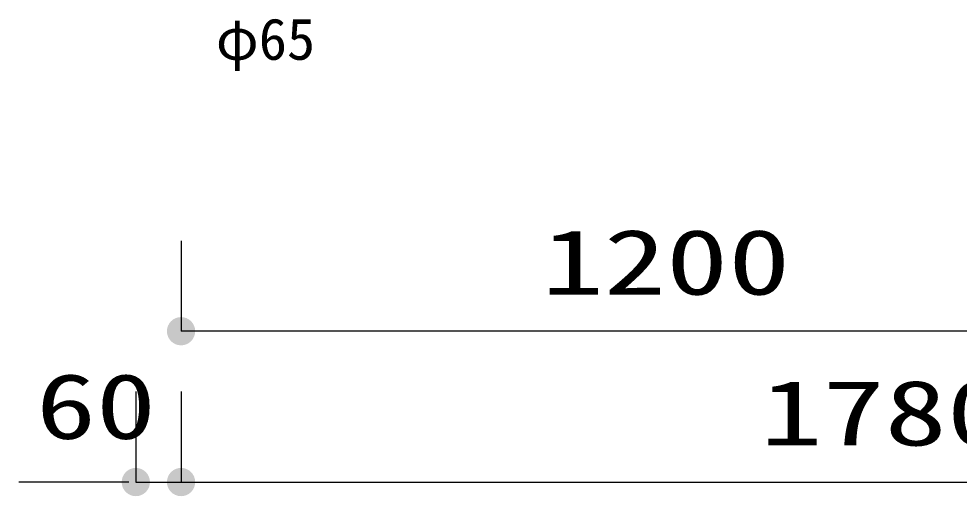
# Model space of a CAD drawing. Units: millimetres, scale not verified. Extents: x -9622 to 7696, y -6818 to 5260.
# Drawn here: x -6584 to -5337, y -800 to -168 of the extents above; entities that cross this region are included whole.
import ezdxf
from ezdxf.enums import TextEntityAlignment as Align

# ---------------------------------------------------------------- set-up
doc = ezdxf.new("R2010")
doc.units = ezdxf.units.MM
doc.header["$LTSCALE"] = 30
doc.layers.add('0-1_KIKI', color=3, linetype='Continuous', lineweight=25)
doc.layers.add('0-6_SUNPO', color=7, linetype='Continuous', lineweight=25)
doc.styles.add('MS Gothic', font='')
doc.styles.add('ＭＳ ゴシック', font='')
doc.styles.get('MS Gothic').set_extended_font_data('MS Gothic')
doc.styles.get('ＭＳ ゴシック').set_extended_font_data('MS Gothic')

msp = doc.modelspace()

# ---------------------------------------------------------------- linework, layer by layer
at = {"layer": '0-6_SUNPO', "color": 4}
for p, q in [((-6368.91, -461.73), (-6368.91, -581.73)), ((-5168.91, -581.73), (-6368.91, -581.73)), ((-6428.91, -661.73), (-6428.91, -781.73)), ((-6368.91, -661.73), (-6368.91, -781.73)), ((-6368.91, -661.73), (-6368.91, -781.73)), ((-6438.28, -781.73), (-6584.11, -781.73)), ((-6428.91, -781.73), (-6368.91, -781.73)), ((-6368.91, -781.73), (-4588.91, -781.73))]:
    msp.add_line(p, q, dxfattribs=at)
at = {"layer": '0-6_SUNPO'}
for points in [[(-6384.5, -571.31), (-6368.91, -581.73), (-6386.23, -574.56)], [(-6382.17, -568.47), (-6368.91, -581.73), (-6384.5, -571.31)], [(-6379.33, -566.14), (-6368.91, -581.73), (-6382.17, -568.47)], [(-6376.08, -564.41), (-6368.91, -581.73), (-6379.33, -566.14)], [(-6372.57, -563.34), (-6368.91, -581.73), (-6376.08, -564.41)], [(-6368.91, -562.98), (-6368.91, -581.73), (-6372.57, -563.34)], [(-6365.25, -563.34), (-6368.91, -581.73), (-6368.91, -562.98)], [(-6361.73, -564.41), (-6368.91, -581.73), (-6365.25, -563.34)], [(-6358.49, -566.14), (-6368.91, -581.73), (-6361.73, -564.41)], [(-6355.65, -568.47), (-6368.91, -581.73), (-6358.49, -566.14)], [(-6353.32, -571.31), (-6368.91, -581.73), (-6355.65, -568.47)], [(-6351.59, -574.56), (-6368.91, -581.73), (-6353.32, -571.31)], [(-6387.3, -578.07), (-6368.91, -581.73), (-6387.66, -581.73)], [(-6387.66, -581.73), (-6368.91, -581.73), (-6387.3, -585.39)], [(-6386.23, -574.56), (-6368.91, -581.73), (-6387.3, -578.07)], [(-6387.3, -585.39), (-6368.91, -581.73), (-6386.23, -588.91)], [(-6386.23, -588.91), (-6368.91, -581.73), (-6384.5, -592.15)], [(-6384.5, -592.15), (-6368.91, -581.73), (-6382.17, -594.99)], [(-6382.17, -594.99), (-6368.91, -581.73), (-6379.33, -597.32)], [(-6379.33, -597.32), (-6368.91, -581.73), (-6376.08, -599.05)], [(-6376.08, -599.05), (-6368.91, -581.73), (-6372.57, -600.12)], [(-6372.57, -600.12), (-6368.91, -581.73), (-6368.91, -600.48)], [(-6350.52, -578.07), (-6368.91, -581.73), (-6351.59, -574.56)], [(-6350.16, -581.73), (-6368.91, -581.73), (-6350.52, -578.07)], [(-6368.91, -600.48), (-6368.91, -581.73), (-6365.25, -600.12)], [(-6365.25, -600.12), (-6368.91, -581.73), (-6361.73, -599.05)], [(-6361.73, -599.05), (-6368.91, -581.73), (-6358.49, -597.32)], [(-6358.49, -597.32), (-6368.91, -581.73), (-6355.65, -594.99)], [(-6355.65, -594.99), (-6368.91, -581.73), (-6353.32, -592.15)], [(-6353.32, -592.15), (-6368.91, -581.73), (-6351.59, -588.91)], [(-6351.59, -588.91), (-6368.91, -581.73), (-6350.52, -585.39)], [(-6350.52, -585.39), (-6368.91, -581.73), (-6350.16, -581.73)], [(-6444.5, -771.31), (-6428.91, -781.73), (-6446.23, -774.56)], [(-6442.17, -768.47), (-6428.91, -781.73), (-6444.5, -771.31)], [(-6439.33, -766.14), (-6428.91, -781.73), (-6442.17, -768.47)], [(-6436.08, -764.41), (-6428.91, -781.73), (-6439.33, -766.14)], [(-6432.57, -763.34), (-6428.91, -781.73), (-6436.08, -764.41)], [(-6428.91, -762.98), (-6428.91, -781.73), (-6432.57, -763.34)], [(-6425.25, -763.34), (-6428.91, -781.73), (-6428.91, -762.98)], [(-6421.73, -764.41), (-6428.91, -781.73), (-6425.25, -763.34)], [(-6418.49, -766.14), (-6428.91, -781.73), (-6421.73, -764.41)], [(-6415.65, -768.47), (-6428.91, -781.73), (-6418.49, -766.14)], [(-6413.32, -771.31), (-6428.91, -781.73), (-6415.65, -768.47)], [(-6411.59, -774.56), (-6428.91, -781.73), (-6413.32, -771.31)], [(-6384.5, -771.31), (-6368.91, -781.73), (-6386.23, -774.56)], [(-6384.5, -771.31), (-6368.91, -781.73), (-6386.23, -774.56)], [(-6382.17, -768.47), (-6368.91, -781.73), (-6384.5, -771.31)], [(-6382.17, -768.47), (-6368.91, -781.73), (-6384.5, -771.31)], [(-6379.33, -766.14), (-6368.91, -781.73), (-6382.17, -768.47)], [(-6379.33, -766.14), (-6368.91, -781.73), (-6382.17, -768.47)], [(-6376.08, -764.41), (-6368.91, -781.73), (-6379.33, -766.14)], [(-6376.08, -764.41), (-6368.91, -781.73), (-6379.33, -766.14)], [(-6372.57, -763.34), (-6368.91, -781.73), (-6376.08, -764.41)], [(-6372.57, -763.34), (-6368.91, -781.73), (-6376.08, -764.41)], [(-6368.91, -762.98), (-6368.91, -781.73), (-6372.57, -763.34)], [(-6368.91, -762.98), (-6368.91, -781.73), (-6372.57, -763.34)], [(-6365.25, -763.34), (-6368.91, -781.73), (-6368.91, -762.98)], [(-6365.25, -763.34), (-6368.91, -781.73), (-6368.91, -762.98)], [(-6361.73, -764.41), (-6368.91, -781.73), (-6365.25, -763.34)], [(-6361.73, -764.41), (-6368.91, -781.73), (-6365.25, -763.34)], [(-6358.49, -766.14), (-6368.91, -781.73), (-6361.73, -764.41)], [(-6358.49, -766.14), (-6368.91, -781.73), (-6361.73, -764.41)], [(-6355.65, -768.47), (-6368.91, -781.73), (-6358.49, -766.14)], [(-6355.65, -768.47), (-6368.91, -781.73), (-6358.49, -766.14)], [(-6353.32, -771.31), (-6368.91, -781.73), (-6355.65, -768.47)], [(-6353.32, -771.31), (-6368.91, -781.73), (-6355.65, -768.47)], [(-6351.59, -774.56), (-6368.91, -781.73), (-6353.32, -771.31)], [(-6351.59, -774.56), (-6368.91, -781.73), (-6353.32, -771.31)], [(-6447.3, -778.07), (-6428.91, -781.73), (-6447.66, -781.73)], [(-6447.66, -781.73), (-6428.91, -781.73), (-6447.3, -785.39)], [(-6446.23, -774.56), (-6428.91, -781.73), (-6447.3, -778.07)], [(-6447.3, -785.39), (-6428.91, -781.73), (-6446.23, -788.91)], [(-6446.23, -788.91), (-6428.91, -781.73), (-6444.5, -792.15)], [(-6444.5, -792.15), (-6428.91, -781.73), (-6442.17, -794.99)], [(-6442.17, -794.99), (-6428.91, -781.73), (-6439.33, -797.32)], [(-6439.33, -797.32), (-6428.91, -781.73), (-6436.08, -799.05)], [(-6436.08, -799.05), (-6428.91, -781.73), (-6432.57, -800.12)], [(-6432.57, -800.12), (-6428.91, -781.73), (-6428.91, -800.48)], [(-6410.52, -778.07), (-6428.91, -781.73), (-6411.59, -774.56)], [(-6410.16, -781.73), (-6428.91, -781.73), (-6410.52, -778.07)], [(-6428.91, -800.48), (-6428.91, -781.73), (-6425.25, -800.12)], [(-6425.25, -800.12), (-6428.91, -781.73), (-6421.73, -799.05)], [(-6421.73, -799.05), (-6428.91, -781.73), (-6418.49, -797.32)], [(-6418.49, -797.32), (-6428.91, -781.73), (-6415.65, -794.99)], [(-6415.65, -794.99), (-6428.91, -781.73), (-6413.32, -792.15)], [(-6413.32, -792.15), (-6428.91, -781.73), (-6411.59, -788.91)], [(-6411.59, -788.91), (-6428.91, -781.73), (-6410.52, -785.39)], [(-6410.52, -785.39), (-6428.91, -781.73), (-6410.16, -781.73)], [(-6387.3, -778.07), (-6368.91, -781.73), (-6387.66, -781.73)], [(-6387.3, -778.07), (-6368.91, -781.73), (-6387.66, -781.73)], [(-6387.66, -781.73), (-6368.91, -781.73), (-6387.3, -785.39)], [(-6387.66, -781.73), (-6368.91, -781.73), (-6387.3, -785.39)], [(-6386.23, -774.56), (-6368.91, -781.73), (-6387.3, -778.07)], [(-6386.23, -774.56), (-6368.91, -781.73), (-6387.3, -778.07)], [(-6387.3, -785.39), (-6368.91, -781.73), (-6386.23, -788.91)], [(-6387.3, -785.39), (-6368.91, -781.73), (-6386.23, -788.91)], [(-6386.23, -788.91), (-6368.91, -781.73), (-6384.5, -792.15)], [(-6386.23, -788.91), (-6368.91, -781.73), (-6384.5, -792.15)], [(-6384.5, -792.15), (-6368.91, -781.73), (-6382.17, -794.99)], [(-6384.5, -792.15), (-6368.91, -781.73), (-6382.17, -794.99)], [(-6382.17, -794.99), (-6368.91, -781.73), (-6379.33, -797.32)], [(-6382.17, -794.99), (-6368.91, -781.73), (-6379.33, -797.32)], [(-6379.33, -797.32), (-6368.91, -781.73), (-6376.08, -799.05)], [(-6379.33, -797.32), (-6368.91, -781.73), (-6376.08, -799.05)], [(-6376.08, -799.05), (-6368.91, -781.73), (-6372.57, -800.12)], [(-6376.08, -799.05), (-6368.91, -781.73), (-6372.57, -800.12)], [(-6372.57, -800.12), (-6368.91, -781.73), (-6368.91, -800.48)], [(-6372.57, -800.12), (-6368.91, -781.73), (-6368.91, -800.48)], [(-6350.52, -778.07), (-6368.91, -781.73), (-6351.59, -774.56)], [(-6350.52, -778.07), (-6368.91, -781.73), (-6351.59, -774.56)], [(-6350.16, -781.73), (-6368.91, -781.73), (-6350.52, -778.07)], [(-6350.16, -781.73), (-6368.91, -781.73), (-6350.52, -778.07)], [(-6368.91, -800.48), (-6368.91, -781.73), (-6365.25, -800.12)], [(-6365.25, -800.12), (-6368.91, -781.73), (-6361.73, -799.05)], [(-6361.73, -799.05), (-6368.91, -781.73), (-6358.49, -797.32)], [(-6358.49, -797.32), (-6368.91, -781.73), (-6355.65, -794.99)], [(-6355.65, -794.99), (-6368.91, -781.73), (-6353.32, -792.15)], [(-6353.32, -792.15), (-6368.91, -781.73), (-6351.59, -788.91)], [(-6351.59, -788.91), (-6368.91, -781.73), (-6350.52, -785.39)], [(-6350.52, -785.39), (-6368.91, -781.73), (-6350.16, -781.73)], [(-6368.91, -800.48), (-6368.91, -781.73), (-6365.25, -800.12)], [(-6365.25, -800.12), (-6368.91, -781.73), (-6361.73, -799.05)], [(-6361.73, -799.05), (-6368.91, -781.73), (-6358.49, -797.32)], [(-6358.49, -797.32), (-6368.91, -781.73), (-6355.65, -794.99)], [(-6355.65, -794.99), (-6368.91, -781.73), (-6353.32, -792.15)], [(-6353.32, -792.15), (-6368.91, -781.73), (-6351.59, -788.91)], [(-6351.59, -788.91), (-6368.91, -781.73), (-6350.52, -785.39)], [(-6350.52, -785.39), (-6368.91, -781.73), (-6350.16, -781.73)]]:
    msp.add_solid(points, dxfattribs=at)

# ---------------------------------------------------------------- texts
at = {"layer": '0-1_KIKI', "color": 4, "style": 'MS Gothic'}
msp.add_text('φ65', height=54.99, dxfattribs=at).set_placement((-6322.73, -238.33), align=Align.BOTTOM_LEFT)
at = {"layer": '0-6_SUNPO', "color": 3, "style": 'ＭＳ ゴシック'}
for s, width, p in [('1200', 1.4, (-5890.62, -559.23)), ('60', 1.35, (-6561.21, -750.49)), ('1780', 1.4, (-5600.62, -759.23))]:
    msp.add_text(s, height=86.59, dxfattribs=dict(at, width=width)).set_placement(p, align=Align.BOTTOM_LEFT)

doc.saveas('drawing.dxf')
